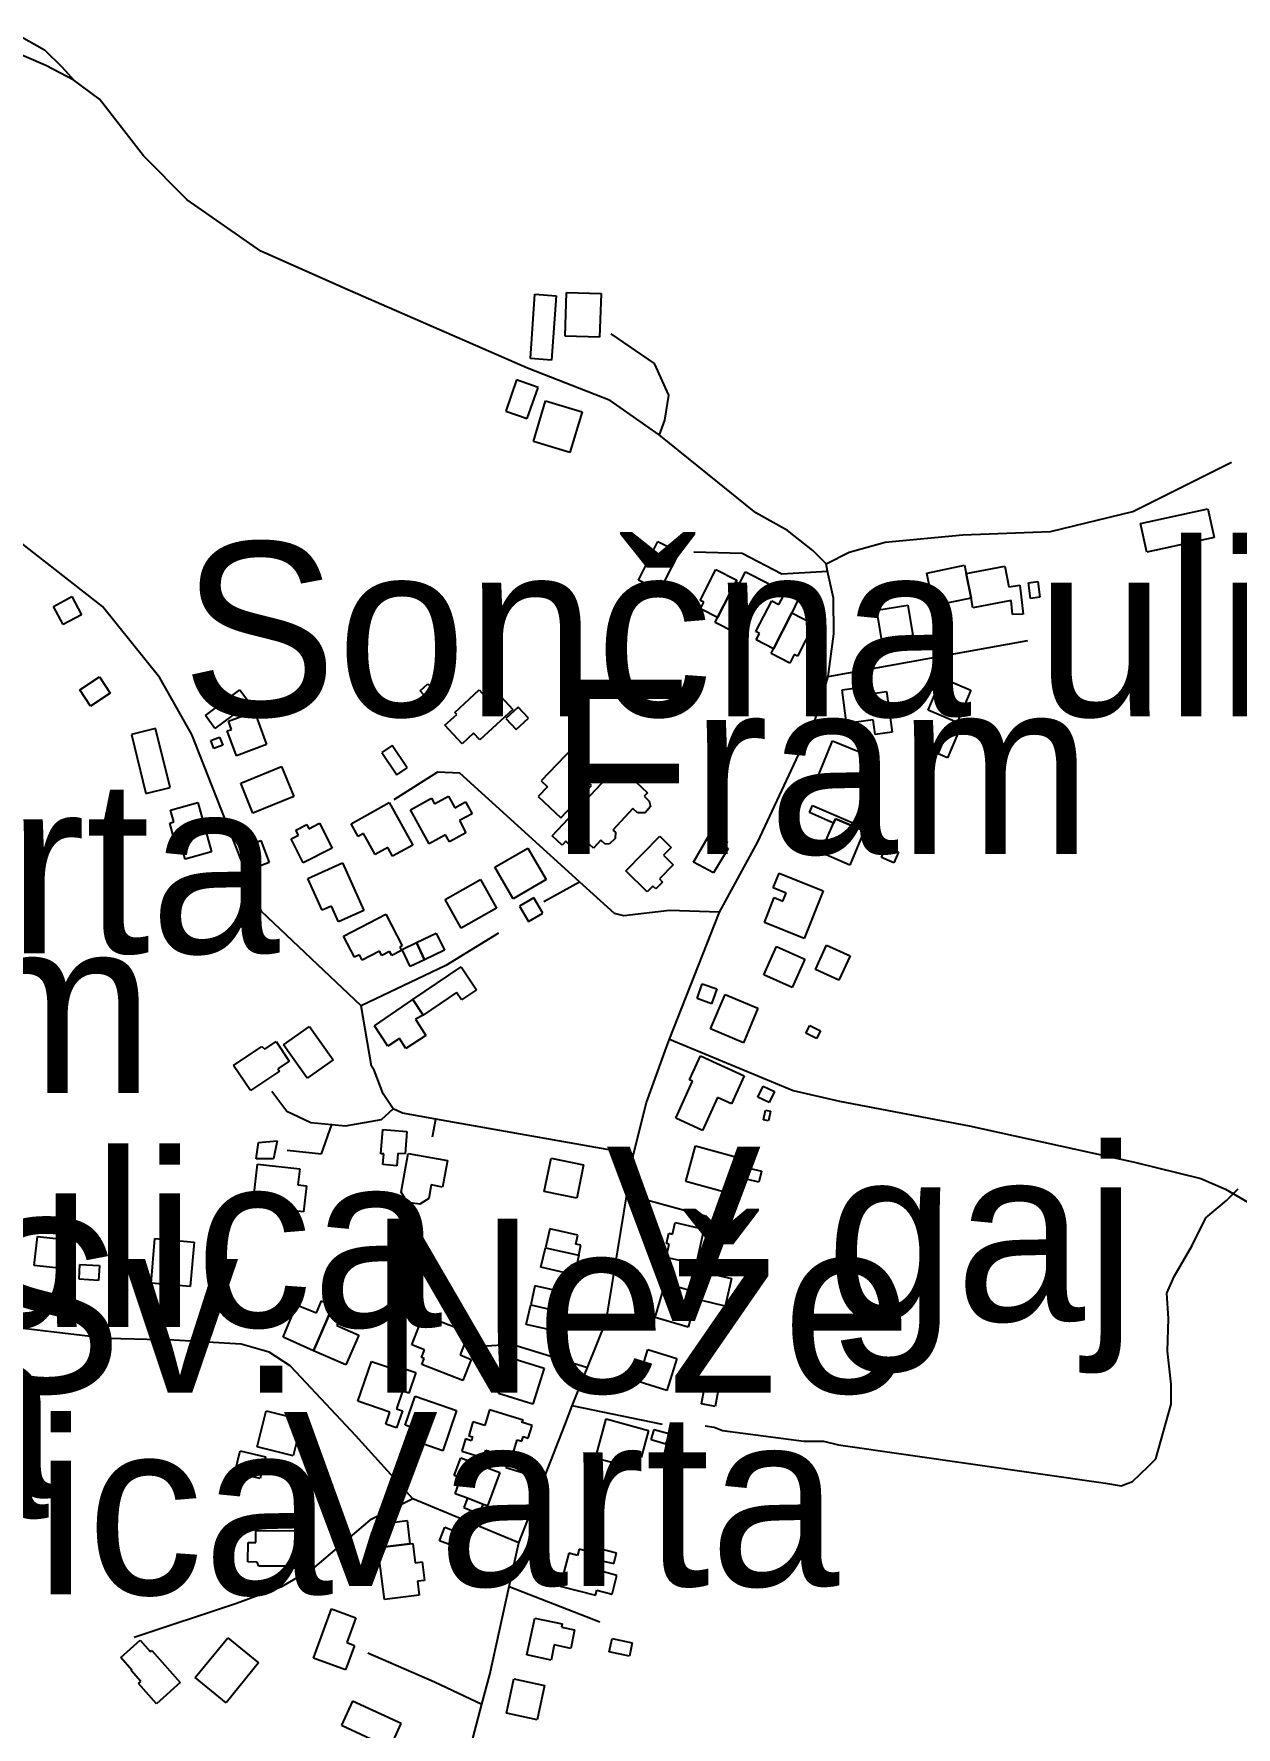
# Model space of a CAD drawing. Extents: x -8864 to 13231, y -7697 to 8949.
# Drawn here: x -3701 to -3272, y -2799 to -2196 of the extents above; entities that cross this region are included whole.
import ezdxf

# ---------------------------------------------------------------- set-up
doc = ezdxf.new("R2010")
doc.units = 0
for name, color, linetype in [('OSM_BUILDING_BARN', 9, 'CONTINUOUS'), ('OSM_BUILDING_GARAGE', 9, 'CONTINUOUS'), ('OSM_BUILDING_HOUSE', 9, 'CONTINUOUS'), ('OSM_BUILDING_SHED', 9, 'CONTINUOUS'), ('OSM_BUILDING_YES', 9, 'CONTINUOUS'), ('OSM_HIGHWAY_RESIDENTIAL', 8, 'CONTINUOUS'), ('OSM_HIGHWAY_SERVICE', 8, 'CONTINUOUS'), ('OSM_HIGHWAY_TRACK', 8, 'CONTINUOUS'), ('OSM_HIGHWAY_UNCLASSIFIED', 8, 'CONTINUOUS'), ('OSM_LABELS', 8, 'CONTINUOUS'), ('OSM_WATERWAY_DITCH', 4, 'CONTINUOUS')]:
    doc.layers.add(name, color=color, linetype=linetype)

msp = doc.modelspace()

# ---------------------------------------------------------------- linework, layer by layer
at = {"layer": 'OSM_BUILDING_BARN'}
for p, q in [((-3578.415401, -2726.844306), (-3567.596104, -2725.509966)), ((-3567.596104, -2725.509966), (-3566.585384, -2733.77175)), ((-3577.397024, -2735.094969), (-3578.415401, -2726.844306)), ((-3566.585384, -2733.77175), (-3577.397024, -2735.094969))]:
    msp.add_line(p, q, dxfattribs=at)
at = {"layer": 'OSM_BUILDING_GARAGE'}
for p, q in [((-3628.943737, -2708.430426), (-3627.121379, -2700.702378)), ((-3627.121379, -2700.702378), (-3618.078499, -2702.837321)), ((-3618.078499, -2702.837321), (-3619.900857, -2710.565368)), ((-3619.900857, -2710.565368), (-3628.943737, -2708.430426)), ((-3555.98814, -2732.704278), (-3554.14281, -2727.878418)), ((-3554.14281, -2727.878418), (-3545.926883, -2731.002996)), ((-3545.926883, -2731.002996), (-3547.772212, -2735.839975)), ((-3547.772212, -2735.839975), (-3555.98814, -2732.704278))]:
    msp.add_line(p, q, dxfattribs=at)
at = {"layer": 'OSM_BUILDING_HOUSE'}
for p, q in [((-3700.490453, -2634.630353), (-3699.341907, -2624.322583)), ((-3699.341907, -2624.322583), (-3687.328123, -2625.656922)), ((-3687.328123, -2625.656922), (-3688.476669, -2635.975812)), ((-3658.836543, -2640.923986), (-3657.435318, -2625.05647)), ((-3657.435318, -2625.05647), (-3643.469007, -2626.290733)), ((-3643.469007, -2626.290733), (-3644.870232, -2642.158249)), ((-3688.476669, -2635.975812), (-3700.490453, -2634.630353)), ((-3644.870232, -2642.158249), (-3658.836543, -2640.923986)), ((-3585.191818, -2682.989027), (-3580.329643, -2668.789434)), ((-3580.329643, -2668.789434), (-3568.66808, -2672.781332)), ((-3568.66808, -2672.781332), (-3568.714022, -2671.335798)), ((-3568.714022, -2671.335798), (-3564.464404, -2672.792452)), ((-3564.464404, -2672.792452), (-3566.97589, -2680.142436)), ((-3573.759964, -2686.903088), (-3585.191818, -2682.989027)), ((-3569.280637, -2679.352952), (-3571.424588, -2685.646585)), ((-3566.97589, -2680.142436), (-3569.280637, -2679.352952)), ((-3621.08003, -2699.190127), (-3617.864104, -2686.369352)), ((-3617.864104, -2686.369352), (-3604.977425, -2689.605125)), ((-3604.977425, -2689.605125), (-3608.193352, -2702.4259)), ((-3575.199474, -2691.095137), (-3573.759964, -2686.903088)), ((-3571.424588, -2685.646585), (-3569.257666, -2686.391591)), ((-3569.257666, -2686.391591), (-3571.317391, -2692.418356)), ((-3571.317391, -2692.418356), (-3575.199474, -2691.095137)), ((-3608.193352, -2702.4259), (-3621.08003, -2699.190127)), ((-3621.516478, -2733.31585), (-3621.493507, -2729.090443)), ((-3621.493507, -2729.090443), (-3607.060121, -2729.179399)), ((-3607.060121, -2729.179399), (-3607.129033, -2741.755545)), ((-3624.334242, -2740.232175), (-3624.2883, -2733.304731)), ((-3624.2883, -2733.304731), (-3621.516478, -2733.31585)), ((-3577.971297, -2735.172806), (-3577.397024, -2735.094969)), ((-3575.704834, -2753.553327), (-3577.971297, -2735.172806)), ((-3577.397024, -2735.094969), (-3566.585384, -2733.77175)), ((-3566.585384, -2733.77175), (-3565.582321, -2733.649435)), ((-3565.582321, -2733.649435), (-3564.732398, -2740.510162)), ((-3621.041746, -2740.254414), (-3624.334242, -2740.232175)), ((-3620.375589, -2741.677709), (-3621.041746, -2740.254414)), ((-3607.129033, -2741.755545), (-3620.375589, -2741.677709)), ((-3564.732398, -2740.510162), (-3562.213255, -2740.198816)), ((-3562.213255, -2740.198816), (-3561.39396, -2746.826034)), ((-3561.39396, -2746.826034), (-3563.920759, -2747.13738)), ((-3563.920759, -2747.13738), (-3563.323516, -2752.029956)), ((-3563.323516, -2752.029956), (-3575.704834, -2753.553327)), ((-3600.919232, -2774.469093), (-3594.548634, -2756.944772)), ((-3594.548634, -2756.944772), (-3585.804376, -2760.124947)), ((-3585.804376, -2760.124947), (-3589.020303, -2768.976063)), ((-3669.632869, -2774.31342), (-3662.687998, -2768.142101)), ((-3662.687998, -2768.142101), (-3659.112194, -2772.167358)), ((-3643.070844, -2781.396537), (-3631.470537, -2767.219183)), ((-3631.470537, -2767.219183), (-3620.513415, -2776.192614)), ((-3665.704844, -2778.738978), (-3669.632869, -2774.31342)), ((-3659.112194, -2772.167358), (-3658.606834, -2771.722578)), ((-3658.606834, -2771.722578), (-3648.415409, -2783.209014)), ((-3589.502692, -2778.616663), (-3600.919232, -2774.469093)), ((-3586.355677, -2769.943459), (-3589.502692, -2778.616663)), ((-3589.020303, -2768.976063), (-3586.355677, -2769.943459)), ((-3665.926896, -2778.939129), (-3665.704844, -2778.738978)), ((-3662.473603, -2782.830951), (-3665.926896, -2778.939129)), ((-3620.513415, -2776.192614), (-3632.113722, -2790.369967)), ((-3663.323527, -2783.587077), (-3662.473603, -2782.830951)), ((-3656.937615, -2790.770269), (-3663.323527, -2783.587077)), ((-3648.415409, -2783.209014), (-3656.937615, -2790.770269)), ((-3632.113722, -2790.369967), (-3643.070844, -2781.396537))]:
    msp.add_line(p, q, dxfattribs=at)
at = {"layer": 'OSM_BUILDING_SHED'}
for p, q in [((-3684.510359, -2639.534049), (-3684.196423, -2634.230051)), ((-3684.196423, -2634.230051), (-3677.213268, -2634.641472)), ((-3677.213268, -2634.641472), (-3677.527204, -2639.94547)), ((-3677.527204, -2639.94547), (-3684.510359, -2639.534049))]:
    msp.add_line(p, q, dxfattribs=at)
at = {"layer": 'OSM_BUILDING_YES'}
for p, q in [((-3523.660418, -2311.575733), (-3522.044797, -2288.636219)), ((-3522.044797, -2288.636219), (-3514.525654, -2289.158835)), ((-3514.525654, -2289.158835), (-3516.133618, -2312.109468)), ((-3511.248472, -2303.580817), (-3510.735455, -2287.991289)), ((-3510.735455, -2287.991289), (-3498.491962, -2288.39159)), ((-3498.491962, -2288.39159), (-3499.004979, -2303.981119)), ((-3499.004979, -2303.981119), (-3511.248472, -2303.580817)), ((-3516.133618, -2312.109468), (-3523.660418, -2311.575733)), ((-3528.568535, -2319.170346), (-3532.41999, -2330.289839)), ((-3520.942194, -2321.816785), (-3528.568535, -2319.170346)), ((-3524.801306, -2332.936278), (-3520.942194, -2321.816785)), ((-3522.588442, -2341.109105), (-3518.239284, -2326.653765)), ((-3518.239284, -2326.653765), (-3505.230094, -2330.578946)), ((-3532.41999, -2330.289839), (-3524.801306, -2332.936278)), ((-3505.230094, -2330.578946), (-3509.571595, -2345.023166)), ((-3509.571595, -2345.023166), (-3522.588442, -2341.109105)), ((-3306.233135, -2370.331132), (-3282.213224, -2365.093851)), ((-3304.020271, -2380.505468), (-3306.233135, -2370.331132)), ((-3282.213224, -2365.093851), (-3280.00036, -2375.268187)), ((-3280.00036, -2375.268187), (-3304.020271, -2380.505468)), ((-3485.107581, -2390.490772), (-3478.185681, -2376.713721)), ((-3478.185681, -2376.713721), (-3470.666538, -2380.494348)), ((-3470.666538, -2380.494348), (-3476.080014, -2391.258017)), ((-3463.185679, -2397.729562), (-3457.557807, -2386.721264)), ((-3457.557807, -2386.721264), (-3450.145862, -2390.501891)), ((-3449.181083, -2391.702797), (-3447.052446, -2387.521867)), ((-3447.052446, -2387.521867), (-3438.775263, -2391.725036)), ((-3382.351061, -2388.011125), (-3368.913081, -2385.197893)), ((-3379.977401, -2399.664353), (-3382.351061, -2388.011125)), ((-3368.913081, -2385.197893), (-3368.331151, -2388.155679)), ((-3368.331151, -2388.155679), (-3354.602206, -2385.509239)), ((-3366.593019, -2396.951197), (-3368.331151, -2388.155679)), ((-3368.331151, -2388.155679), (-3366.593019, -2396.951197)), ((-3354.602206, -2385.509239), (-3353.200981, -2392.859224)), ((-3478.805895, -2393.648708), (-3485.107581, -2390.490772)), ((-3477.297472, -2390.646445), (-3478.805895, -2393.648708)), ((-3476.080014, -2391.258017), (-3477.297472, -2390.646445)), ((-3456.952907, -2403.845283), (-3450.459797, -2391.057866)), ((-3450.459797, -2391.057866), (-3456.952907, -2403.845283)), ((-3450.145862, -2390.501891), (-3450.459797, -2391.057866)), ((-3450.459797, -2391.057866), (-3449.181083, -2391.702797)), ((-3438.775263, -2391.725036), (-3440.9039, -2395.928204)), ((-3353.200981, -2392.859224), (-3349.280613, -2392.28101)), ((-3349.280613, -2392.28101), (-3348.047841, -2402.58878)), ((-3346.15657, -2391.424809), (-3342.841102, -2390.98003)), ((-3345.413844, -2396.995675), (-3346.15657, -2391.424809)), ((-3342.841102, -2390.98003), (-3342.098376, -2396.550895)), ((-3693.568553, -2399.831146), (-3687.0831, -2396.350745)), ((-3690.107603, -2406.291571), (-3693.568553, -2399.831146)), ((-3687.0831, -2396.350745), (-3683.622151, -2402.81117)), ((-3461.876338, -2398.396731), (-3463.185679, -2397.729562)), ((-3463.063168, -2400.720705), (-3461.876338, -2398.396731)), ((-3442.527178, -2395.105361), (-3448.346474, -2406.569558)), ((-3443.300532, -2408.782337), (-3437.642032, -2397.907474)), ((-3440.9039, -2395.928204), (-3442.527178, -2395.105361)), ((-3437.642032, -2397.907474), (-3435.107575, -2399.219574)), ((-3435.107575, -2399.219574), (-3432.917682, -2395.016406)), ((-3432.917682, -2395.016406), (-3428.285216, -2397.418216)), ((-3428.285216, -2397.418216), (-3430.513394, -2402.177359)), ((-3400.176484, -2401.176604), (-3389.165763, -2399.375247)), ((-3389.165763, -2399.375247), (-3387.40466, -2410.216752)), ((-3366.593019, -2396.951197), (-3379.977401, -2399.664353)), ((-3365.942177, -2400.353762), (-3366.593019, -2396.951197)), ((-3352.274488, -2397.740681), (-3365.942177, -2400.353762)), ((-3351.822727, -2402.788931), (-3352.274488, -2397.740681)), ((-3342.098376, -2396.550895), (-3345.413844, -2396.995675)), ((-3683.622151, -2402.81117), (-3690.107603, -2406.291571)), ((-3456.952907, -2403.845283), (-3463.063168, -2400.720705)), ((-3457.841115, -2405.602163), (-3456.952907, -2403.845283)), ((-3451.057041, -2409.049205), (-3457.841115, -2405.602163)), ((-3449.502676, -2405.980225), (-3451.057041, -2409.049205)), ((-3448.346474, -2406.569558), (-3449.502676, -2405.980225)), ((-3430.513394, -2402.177359), (-3437.060102, -2414.975895)), ((-3437.060102, -2414.975895), (-3430.513394, -2402.177359)), ((-3430.513394, -2402.177359), (-3422.64203, -2406.213735)), ((-3422.64203, -2406.213735), (-3428.484297, -2417.611215)), ((-3398.415381, -2412.01811), (-3400.176484, -2401.176604)), ((-3348.047841, -2402.58878), (-3351.822727, -2402.788931)), ((-3442.006504, -2409.449507), (-3443.300532, -2408.782337)), ((-3443.216305, -2411.773481), (-3442.006504, -2409.449507)), ((-3437.060102, -2414.975895), (-3443.216305, -2411.773481)), ((-3387.40466, -2410.216752), (-3398.415381, -2412.01811)), ((-3437.910026, -2416.632699), (-3437.060102, -2414.975895)), ((-3431.202521, -2420.068622), (-3437.910026, -2416.632699)), ((-3429.640499, -2417.010762), (-3431.202521, -2420.068622)), ((-3428.484297, -2417.611215), (-3429.640499, -2417.010762)), ((-3684.234708, -2429.575789), (-3677.236239, -2424.983438)), ((-3680.406224, -2435.402403), (-3684.234708, -2429.575789)), ((-3677.236239, -2424.983438), (-3673.415411, -2430.810052)), ((-3639.49504, -2438.671534), (-3627.205605, -2429.609147)), ((-3627.205605, -2429.609147), (-3623.78294, -2434.234856)), ((-3562.955981, -2429.953851), (-3560.245414, -2427.451966)), ((-3559.188753, -2434.045825), (-3562.955981, -2429.953851)), ((-3560.245414, -2427.451966), (-3556.478186, -2431.543939)), ((-3550.58232, -2437.592943), (-3541.952916, -2429.575789)), ((-3541.952916, -2429.575789), (-3540.02336, -2431.655134)), ((-3540.02336, -2431.655134), (-3537.014171, -2428.864141)), ((-3537.014171, -2428.864141), (-3529.89319, -2436.536591)), ((-3412.573116, -2429.575789), (-3402.037127, -2428.130255)), ((-3410.949839, -2441.540363), (-3412.573116, -2429.575789)), ((-3402.037127, -2428.130255), (-3401.661936, -2430.899008)), ((-3401.661936, -2430.899008), (-3396.723191, -2430.220719)), ((-3396.723191, -2430.220719), (-3394.763007, -2444.631582)), ((-3381.876329, -2436.78122), (-3376.991183, -2425.328143)), ((-3376.991183, -2425.328143), (-3366.730845, -2429.742581)), ((-3366.730845, -2429.742581), (-3371.615991, -2441.195659)), ((-3673.415411, -2430.810052), (-3680.406224, -2435.402403)), ((-3623.78294, -2434.234856), (-3636.072375, -2443.308362)), ((-3556.478186, -2431.543939), (-3559.188753, -2434.045825)), ((-3529.89319, -2436.536591), (-3541.623666, -2447.433694)), ((-3527.978948, -2435.735988), (-3532.389362, -2439.816841)), ((-3524.364859, -2439.63893), (-3527.978948, -2435.735988)), ((-3371.615991, -2441.195659), (-3381.876329, -2436.78122)), ((-3636.072375, -2443.308362), (-3639.49504, -2438.671534)), ((-3631.256142, -2440.72864), (-3622.021838, -2437.292717)), ((-3630.168852, -2443.653066), (-3631.256142, -2440.72864)), ((-3622.021838, -2437.292717), (-3617.649708, -2449.05714)), ((-3554.089211, -2442.185293), (-3549.92382, -2438.30459)), ((-3547.994264, -2448.745794), (-3554.089211, -2442.185293)), ((-3549.92382, -2438.30459), (-3550.58232, -2437.592943)), ((-3532.389362, -2439.816841), (-3528.775273, -2443.719783)), ((-3528.775273, -2443.719783), (-3524.364859, -2439.63893)), ((-3401.547081, -2440.239382), (-3410.949839, -2441.540363)), ((-3400.84264, -2445.465544), (-3401.547081, -2440.239382)), ((-3657.205609, -2443.36396), (-3665.819698, -2445.487783)), ((-3665.819698, -2445.487783), (-3660.666558, -2466.459146)), ((-3652.044812, -2464.335323), (-3657.205609, -2443.36396)), ((-3637.588455, -2447.667203), (-3634.395499, -2446.444059)), ((-3636.508822, -2450.491554), (-3637.588455, -2447.667203)), ((-3634.395499, -2446.444059), (-3633.315866, -2449.26841)), ((-3631.700246, -2444.23128), (-3630.168852, -2443.653066)), ((-3628.423063, -2453.060157), (-3631.700246, -2444.23128)), ((-3543.920757, -2444.965167), (-3547.994264, -2448.745794)), ((-3541.623666, -2447.433694), (-3543.920757, -2444.965167)), ((-3420.911555, -2459.720733), (-3416.018752, -2447.711681)), ((-3416.018752, -2447.711681), (-3403.752288, -2452.737692)), ((-3394.763007, -2444.631582), (-3400.84264, -2445.465544)), ((-3378.369437, -2452.33739), (-3374.701749, -2443.675305)), ((-3371.294398, -2445.120839), (-3374.962086, -2453.794044)), ((-3374.701749, -2443.675305), (-3371.294398, -2445.120839)), ((-3633.315866, -2449.26841), (-3636.508822, -2450.491554)), ((-3617.649708, -2449.05714), (-3628.423063, -2453.060157)), ((-3572.902383, -2449.446322), (-3576.585385, -2451.948208)), ((-3576.585385, -2451.948208), (-3571.225507, -2459.843048)), ((-3567.542505, -2457.341162), (-3572.902383, -2449.446322)), ((-3508.660416, -2450.313643), (-3519.778335, -2461.97799)), ((-3504.234688, -2454.53905), (-3508.660416, -2450.313643)), ((-3507.695638, -2458.164004), (-3504.234688, -2454.53905)), ((-3403.752288, -2452.737692), (-3407.795168, -2462.689638)), ((-3374.962086, -2453.794044), (-3378.369437, -2452.33739)), ((-3626.876356, -2462.86755), (-3612.320458, -2456.918621)), ((-3612.320458, -2456.918621), (-3607.994271, -2467.515498)), ((-3571.225507, -2459.843048), (-3567.542505, -2457.341162)), ((-3515.942193, -2481.526058), (-3492.28216, -2456.5072)), ((-3501.891656, -2463.701512), (-3507.695638, -2458.164004)), ((-3492.28216, -2456.5072), (-3481.960566, -2466.281234)), ((-3412.695628, -2463.08994), (-3420.911555, -2459.720733)), ((-3660.666558, -2466.459146), (-3652.044812, -2464.335323)), ((-3622.550168, -2473.464426), (-3626.876356, -2462.86755)), ((-3517.573128, -2464.079574), (-3520.896252, -2467.571095)), ((-3519.778335, -2461.97799), (-3517.573128, -2464.079574)), ((-3512.864092, -2475.221306), (-3501.891656, -2463.701512)), ((-3481.960566, -2466.281234), (-3483.116769, -2467.504378)), ((-3411.861018, -2461.032833), (-3412.695628, -2463.08994)), ((-3407.795168, -2462.689638), (-3411.861018, -2461.032833)), ((-3651.884015, -2472.419194), (-3642.144351, -2469.717157)), ((-3650.720156, -2476.633482), (-3651.884015, -2472.419194)), ((-3642.144351, -2469.717157), (-3637.274519, -2487.274836)), ((-3607.994271, -2467.515498), (-3622.550168, -2473.464426)), ((-3587.51188, -2477.256173), (-3573.936074, -2469.739396)), ((-3573.936074, -2469.739396), (-3565.574664, -2484.850787)), ((-3566.355675, -2472.263521), (-3558.897788, -2468.216026)), ((-3559.778339, -2484.372649), (-3566.355675, -2472.263521)), ((-3558.897788, -2468.216026), (-3557.818155, -2470.195295)), ((-3557.818155, -2470.195295), (-3552.825812, -2467.482139)), ((-3552.825812, -2467.482139), (-3550.597634, -2471.596351)), ((-3550.597634, -2471.596351), (-3546.730864, -2469.494767)), ((-3546.730864, -2469.494767), (-3544.449088, -2473.697936)), ((-3520.896252, -2467.571095), (-3512.864092, -2475.221306)), ((-3487.136677, -2471.863219), (-3494.234687, -2479.51343)), ((-3485.5134, -2473.364351), (-3487.136677, -2471.863219)), ((-3483.116769, -2467.504378), (-3481.286753, -2469.239019)), ((-3480.880934, -2471.151572), (-3482.795176, -2473.364351)), ((-3481.286753, -2469.239019), (-3480.880934, -2471.151572)), ((-3424.204052, -2473.286514), (-3423.093791, -2470.717912)), ((-3423.093791, -2470.717912), (-3403.805887, -2479.068651)), ((-3652.197951, -2477.044903), (-3650.720156, -2476.633482)), ((-3649.671151, -2486.162887), (-3652.197951, -2477.044903)), ((-3607.220917, -2479.546789), (-3603.338834, -2477.567519)), ((-3603.338834, -2477.567519), (-3602.588451, -2479.035292)), ((-3602.588451, -2479.035292), (-3598.813565, -2477.11162)), ((-3598.813565, -2477.11162), (-3594.311268, -2485.973855)), ((-3585.015708, -2481.759568), (-3587.51188, -2477.256173)), ((-3544.449088, -2473.697936), (-3548.959042, -2476.144224)), ((-3548.959042, -2476.144224), (-3546.61601, -2480.458587)), ((-3482.795176, -2473.364351), (-3485.5134, -2473.364351)), ((-3415.605276, -2477.011544), (-3424.204052, -2473.286514)), ((-3420.122887, -2487.530584), (-3415.605276, -2477.011544)), ((-3415.605276, -2477.011544), (-3414.96209, -2475.521532)), ((-3414.96209, -2475.521532), (-3415.605276, -2477.011544)), ((-3414.96209, -2475.521532), (-3404.763008, -2479.813657)), ((-3404.763008, -2479.813657), (-3414.96209, -2475.521532)), ((-3625.038683, -2485.228849), (-3619.732404, -2483.193982)), ((-3619.732404, -2483.193982), (-3616.715558, -2491.077703)), ((-3608.920764, -2482.638008), (-3606.317395, -2481.314788)), ((-3604.571606, -2491.200017), (-3608.920764, -2482.638008)), ((-3606.317395, -2481.314788), (-3607.220917, -2479.546789)), ((-3583.139751, -2480.725455), (-3585.015708, -2481.759568)), ((-3578.97436, -2488.242232), (-3583.139751, -2480.725455)), ((-3565.574664, -2484.850787), (-3572.749244, -2488.820446)), ((-3553.874816, -2481.170235), (-3559.778339, -2484.372649)), ((-3552.519533, -2483.661001), (-3553.874816, -2481.170235)), ((-3546.61601, -2480.458587), (-3552.519533, -2483.661001)), ((-3512.38936, -2484.895265), (-3515.942193, -2481.526058)), ((-3511.080018, -2483.516448), (-3512.38936, -2484.895265)), ((-3508.966695, -2485.517956), (-3511.080018, -2483.516448)), ((-3505.551687, -2481.904121), (-3508.966695, -2485.517956)), ((-3501.217843, -2485.996094), (-3505.551687, -2481.904121)), ((-3498.499619, -2483.116146), (-3501.217843, -2485.996094)), ((-3496.983539, -2484.55056), (-3498.499619, -2483.116146)), ((-3495.475116, -2484.450485), (-3496.983539, -2484.55056)), ((-3493.461333, -2482.537932), (-3495.475116, -2484.450485)), ((-3494.234687, -2479.51343), (-3493.361793, -2480.314034)), ((-3493.361793, -2480.314034), (-3493.461333, -2482.537932)), ((-3489.632849, -2494.013249), (-3477.488897, -2481.681731)), ((-3477.488897, -2481.681731), (-3473.43836, -2485.673629)), ((-3465.48277, -2490.988747), (-3459.341881, -2480.314034)), ((-3459.341881, -2480.314034), (-3453.507271, -2483.538687)), ((-3453.507271, -2483.538687), (-3454.311253, -2485.551315)), ((-3405.436821, -2481.403744), (-3409.870206, -2491.967262)), ((-3404.763008, -2479.813657), (-3405.436821, -2481.403744)), ((-3405.436821, -2481.403744), (-3404.763008, -2479.813657)), ((-3404.900834, -2481.637253), (-3405.436821, -2481.403744)), ((-3403.805887, -2479.068651), (-3404.900834, -2481.637253)), ((-3647.871764, -2485.66251), (-3649.671151, -2486.162887)), ((-3646.707905, -2489.887917), (-3647.871764, -2485.66251)), ((-3637.274519, -2487.274836), (-3646.707905, -2489.887917)), ((-3622.029495, -2493.11257), (-3625.038683, -2485.228849)), ((-3616.715558, -2491.077703), (-3622.029495, -2493.11257)), ((-3594.311268, -2485.973855), (-3604.571606, -2491.200017)), ((-3574.456748, -2485.740346), (-3578.97436, -2488.242232)), ((-3572.749244, -2488.820446), (-3574.456748, -2485.740346)), ((-3536.325044, -2492.767866), (-3524.533312, -2485.929378)), ((-3524.533312, -2485.929378), (-3518.032546, -2497.148946)), ((-3473.43836, -2485.673629), (-3476.202526, -2488.475741)), ((-3476.202526, -2488.475741), (-3472.726262, -2491.900545)), ((-3458.438359, -2494.713777), (-3465.48277, -2490.988747)), ((-3453.200992, -2486.062811), (-3458.438359, -2494.713777)), ((-3454.311253, -2485.551315), (-3453.200992, -2486.062811)), ((-3409.870206, -2491.967262), (-3420.122887, -2487.530584)), ((-3398.560864, -2489.265225), (-3396.937586, -2485.44012)), ((-3394.104508, -2491.177778), (-3398.560864, -2489.265225)), ((-3396.937586, -2485.44012), (-3392.473573, -2487.352673)), ((-3392.473573, -2487.352673), (-3394.104508, -2491.177778)), ((-3602.948329, -2496.782002), (-3590.582324, -2491.222256)), ((-3597.864101, -2508.090526), (-3602.948329, -2496.782002)), ((-3590.582324, -2491.222256), (-3582.994268, -2508.123885)), ((-3554.058584, -2504.198704), (-3541.478184, -2497.115587)), ((-3541.478184, -2497.115587), (-3535.7278, -2507.334401)), ((-3529.824278, -2503.987434), (-3536.325044, -2492.767866)), ((-3518.032546, -2497.148946), (-3529.824278, -2503.987434)), ((-3481.991194, -2501.552265), (-3489.632849, -2494.013249)), ((-3472.726262, -2491.900545), (-3477.672664, -2496.926556)), ((-3477.672664, -2496.926556), (-3476.539433, -2498.049625)), ((-3437.106044, -2500.084492), (-3435.008034, -2494.824972)), ((-3435.008034, -2494.824972), (-3419.341877, -2501.118605)), ((-3479.977412, -2499.506278), (-3481.991194, -2501.552265)), ((-3478.966692, -2500.507032), (-3479.977412, -2499.506278)), ((-3476.539433, -2498.049625), (-3478.966692, -2500.507032)), ((-3432.488892, -2501.952566), (-3437.106044, -2500.084492)), ((-3433.645094, -2504.843635), (-3432.488892, -2501.952566)), ((-3419.341877, -2501.118605), (-3426.125951, -2518.153667)), ((-3594.579262, -2506.611634), (-3597.864101, -2508.090526)), ((-3592.067776, -2512.204739), (-3594.579262, -2506.611634)), ((-3582.994268, -2508.123885), (-3592.067776, -2512.204739)), ((-3548.3082, -2514.417518), (-3554.058584, -2504.198704)), ((-3535.7278, -2507.334401), (-3548.3082, -2514.417518)), ((-3522.450617, -2503.642729), (-3527.573129, -2506.633873)), ((-3527.573129, -2506.633873), (-3524.380173, -2512.115783)), ((-3524.380173, -2512.115783), (-3519.257661, -2509.124639)), ((-3519.257661, -2509.124639), (-3522.450617, -2503.642729)), ((-3440.268372, -2512.482726), (-3436.730852, -2503.598251)), ((-3436.730852, -2503.598251), (-3433.645094, -2504.843635)), ((-3590.237761, -2517.264108), (-3575.138218, -2509.502702)), ((-3575.138218, -2509.502702), (-3569.318922, -2520.811226)), ((-3426.125951, -2518.153667), (-3440.268372, -2512.482726)), ((-3586.332707, -2524.847602), (-3590.237761, -2517.264108)), ((-3569.318922, -2520.811226), (-3570.168846, -2521.244886)), ((-3570.168846, -2521.244886), (-3569.571602, -2522.401313)), ((-3569.357207, -2522.056609), (-3564.257666, -2519.588082)), ((-3564.257666, -2519.588082), (-3557.17497, -2516.207756)), ((-3564.257666, -2519.588082), (-3561.348018, -2525.703803)), ((-3561.348018, -2525.703803), (-3564.257666, -2519.588082)), ((-3557.17497, -2516.207756), (-3554.265322, -2522.323477)), ((-3440.406197, -2531.063398), (-3435.919214, -2521.022496)), ((-3435.919214, -2521.022496), (-3425.8503, -2525.53701)), ((-3422.0601, -2529.195323), (-3418.116762, -2520.533239)), ((-3418.116762, -2520.533239), (-3409.755352, -2524.358344)), ((-3584.55629, -2523.935803), (-3586.332707, -2524.847602)), ((-3583.560884, -2525.859476), (-3584.55629, -2523.935803)), ((-3577.442966, -2522.712659), (-3583.560884, -2525.859476)), ((-3576.654298, -2524.247149), (-3577.442966, -2522.712659)), ((-3573.805906, -2522.790496), (-3576.654298, -2524.247149)), ((-3573.078494, -2524.202671), (-3573.805906, -2522.790496)), ((-3569.571602, -2522.401313), (-3573.078494, -2524.202671)), ((-3566.501158, -2528.105613), (-3569.357207, -2522.056609)), ((-3561.348018, -2525.703803), (-3566.501158, -2528.105613)), ((-3554.265322, -2522.323477), (-3561.348018, -2525.703803)), ((-3425.8503, -2525.53701), (-3430.337284, -2535.600151)), ((-3409.755352, -2524.358344), (-3413.706348, -2533.031548)), ((-3565.55935, -2539.914514), (-3548.377113, -2528.283525)), ((-3548.377113, -2528.283525), (-3542.894723, -2536.389635)), ((-3430.337284, -2535.600151), (-3440.406197, -2531.063398)), ((-3413.706348, -2533.031548), (-3422.0601, -2529.195323)), ((-3549.931477, -2537.334792), (-3561.853378, -2545.407544)), ((-3548.155061, -2539.947873), (-3549.931477, -2537.334792)), ((-3542.894723, -2536.389635), (-3548.155061, -2539.947873)), ((-3464.21937, -2539.558691), (-3462.404668, -2534.332529)), ((-3462.404668, -2534.332529), (-3457.251528, -2536.133887)), ((-3459.441422, -2550.355718), (-3454.280625, -2538.068679)), ((-3457.251528, -2536.133887), (-3459.073887, -2541.371168)), ((-3454.280625, -2538.068679), (-3442.588433, -2543.016853)), ((-3579.188755, -2549.254888), (-3565.55935, -2539.914514)), ((-3565.55935, -2539.914514), (-3561.853378, -2545.407544)), ((-3561.853378, -2545.407544), (-3565.55935, -2539.914514)), ((-3459.073887, -2541.371168), (-3464.21937, -2539.558691)), ((-3442.588433, -2543.016853), (-3447.74923, -2555.292773)), ((-3611.631331, -2555.982181), (-3602.351085, -2549.466159)), ((-3602.351085, -2549.466159), (-3593.966704, -2561.419613)), ((-3574.410806, -2556.538156), (-3579.188755, -2549.254888)), ((-3561.853378, -2545.407544), (-3564.648171, -2546.942034)), ((-3564.648171, -2546.942034), (-3560.896257, -2552.668573)), ((-3447.74923, -2555.292773), (-3459.441422, -2550.355718)), ((-3425.444481, -2551.85685), (-3424.073883, -2549.132574)), ((-3424.073883, -2549.132574), (-3420.306655, -2551.056246)), ((-3420.306655, -2551.056246), (-3421.684909, -2553.780522)), ((-3629.410812, -2563.421122), (-3619.334242, -2556.649351)), ((-3619.334242, -2556.649351), (-3618.323522, -2557.55003)), ((-3618.323522, -2557.55003), (-3614.303613, -2554.836874)), ((-3614.303613, -2554.836874), (-3609.571606, -2561.875512)), ((-3603.24695, -2567.935636), (-3611.631331, -2555.982181)), ((-3570.291357, -2553.825), (-3574.410806, -2556.538156)), ((-3567.994267, -2557.32764), (-3570.291357, -2553.825)), ((-3560.896257, -2552.668573), (-3567.994267, -2557.32764)), ((-3421.684909, -2553.780522), (-3425.444481, -2551.85685)), ((-3623.415406, -2572.338955), (-3629.410812, -2563.421122)), ((-3609.571606, -2561.875512), (-3613.645114, -2564.610908)), ((-3593.966704, -2561.419613), (-3603.24695, -2567.935636)), ((-3466.914623, -2568.480491), (-3463.009569, -2559.918482)), ((-3463.009569, -2559.918482), (-3447.458266, -2567.068316)), ((-3613.109126, -2565.400392), (-3623.415406, -2572.338955)), ((-3613.645114, -2564.610908), (-3613.109126, -2565.400392)), ((-3471.883996, -2582.09075), (-3465.896246, -2568.958629)), ((-3465.896246, -2568.958629), (-3466.914623, -2568.480491)), ((-3447.458266, -2567.068316), (-3451.983534, -2576.986903)), ((-3456.922279, -2574.729646), (-3462.289814, -2586.505189)), ((-3451.983534, -2576.986903), (-3456.922279, -2574.729646)), ((-3442.565463, -2574.685168), (-3440.681848, -2570.69327)), ((-3438.522583, -2576.60884), (-3442.565463, -2574.685168)), ((-3440.681848, -2570.69327), (-3436.638969, -2572.605823)), ((-3436.638969, -2572.605823), (-3438.522583, -2576.60884)), ((-3440.566994, -2582.724561), (-3439.824268, -2579.321996)), ((-3439.824268, -2579.321996), (-3438.032537, -2579.711179)), ((-3438.032537, -2579.711179), (-3438.775263, -2583.124863)), ((-3576.914635, -2594.833689), (-3576.202537, -2586.204962)), ((-3576.202537, -2586.204962), (-3567.672674, -2586.91661)), ((-3567.672674, -2586.91661), (-3568.331173, -2594.889286)), ((-3462.289814, -2586.505189), (-3471.883996, -2582.09075)), ((-3438.775263, -2583.124863), (-3440.566994, -2582.724561)), ((-3621.325053, -2596.646166), (-3620.528729, -2590.763954)), ((-3620.528729, -2590.763954), (-3613.851852, -2590.230219)), ((-3613.851852, -2590.230219), (-3615.184165, -2596.646166)), ((-3468.262249, -2604.752276), (-3464.793643, -2592.031577)), ((-3464.793643, -2592.031577), (-3450.076949, -2596.079072)), ((-3622.205605, -2609.889482), (-3620.888606, -2598.514241)), ((-3615.184165, -2596.646166), (-3621.325053, -2596.646166)), ((-3620.888606, -2598.514241), (-3605.873291, -2600.248882)), ((-3575.9422, -2594.911525), (-3576.914635, -2594.833689)), ((-3576.256136, -2598.692153), (-3575.9422, -2594.911525)), ((-3571.286763, -2599.103574), (-3576.256136, -2598.692153)), ((-3570.919229, -2594.678016), (-3571.286763, -2599.103574)), ((-3568.331173, -2594.889286), (-3570.919229, -2594.678016)), ((-3569.648172, -2608.532904), (-3567.182628, -2594.722494)), ((-3567.182628, -2594.722494), (-3553.254602, -2597.202141)), ((-3553.254602, -2597.202141), (-3554.939135, -2606.675948)), ((-3518.706359, -2608.277155), (-3516.309728, -2596.446015)), ((-3516.309728, -2596.446015), (-3504.694106, -2598.803348)), ((-3504.694106, -2598.803348), (-3507.083081, -2610.623368)), ((-3450.076949, -2596.079072), (-3453.537899, -2608.788652)), ((-3605.873291, -2600.248882), (-3606.53179, -2605.942062)), ((-3453.537899, -2608.788652), (-3468.262249, -2604.752276)), ((-3446.684912, -2603.840478), (-3445.727791, -2599.915297)), ((-3442.274498, -2604.930188), (-3446.684912, -2603.840478)), ((-3445.727791, -2599.915297), (-3441.302063, -2601.005007)), ((-3441.302063, -2601.005007), (-3442.274498, -2604.930188)), ((-3613.844195, -2610.856878), (-3622.205605, -2609.889482)), ((-3614.257671, -2614.448474), (-3613.844195, -2610.856878)), ((-3606.53179, -2605.942062), (-3603.49963, -2606.297886)), ((-3603.49963, -2606.297886), (-3604.563949, -2615.560423)), ((-3567.504221, -2612.146739), (-3569.648172, -2608.532904)), ((-3559.893194, -2610.80128), (-3563.101464, -2612.813908)), ((-3559.027956, -2605.953181), (-3559.893194, -2610.80128)), ((-3554.939135, -2606.675948), (-3559.027956, -2605.953181)), ((-3507.083081, -2610.623368), (-3518.706359, -2608.277155)), ((-3604.563949, -2615.560423), (-3614.257671, -2614.448474)), ((-3563.101464, -2612.813908), (-3567.504221, -2612.146739)), ((-3516.769146, -2621.531591), (-3518.30054, -2628.34784)), ((-3506.700232, -2623.799967), (-3516.769146, -2621.531591)), ((-3507.41233, -2626.980142), (-3506.700232, -2623.799967)), ((-3475.145864, -2626.791111), (-3474.326569, -2623.155037)), ((-3474.326569, -2623.155037), (-3473.00957, -2623.455263)), ((-3473.00957, -2623.455263), (-3472.090734, -2619.341051)), ((-3472.090734, -2619.341051), (-3461.792111, -2621.653905)), ((-3461.792111, -2621.653905), (-3464.594561, -2634.196693)), ((-3519.877875, -2635.275284), (-3518.30054, -2628.34784)), ((-3518.30054, -2628.34784), (-3506.439895, -2631.005398)), ((-3518.30054, -2628.34784), (-3506.439895, -2631.005398)), ((-3505.628257, -2627.380444), (-3507.41233, -2626.980142)), ((-3506.439895, -2631.005398), (-3505.628257, -2627.380444)), ((-3475.222434, -2631.817121), (-3474.150458, -2627.02462)), ((-3474.150458, -2627.02462), (-3475.145864, -2626.791111)), ((-3509.770677, -2637.588138), (-3519.877875, -2635.275284)), ((-3509.043265, -2634.396844), (-3509.770677, -2637.588138)), ((-3507.266848, -2634.797145), (-3509.043265, -2634.396844)), ((-3506.439895, -2631.005398), (-3507.266848, -2634.797145)), ((-3464.594561, -2634.196693), (-3475.222434, -2631.817121)), ((-3522.01417, -2641.858023), (-3523.545563, -2648.674272)), ((-3511.937599, -2644.1264), (-3522.01417, -2641.858023)), ((-3479.135145, -2653.199906), (-3475.63591, -2640.923986)), ((-3475.63591, -2640.923986), (-3463.943719, -2644.282073)), ((-3462.588436, -2647.128663), (-3460.314316, -2637.354629)), ((-3460.314316, -2637.354629), (-3451.998848, -2639.311659)), ((-3451.998848, -2639.311659), (-3454.272968, -2649.074574)), ((-3599.870227, -2651.509743), (-3598.155066, -2647.273216)), ((-3598.155066, -2647.273216), (-3594.012646, -2648.952259)), ((-3512.649697, -2647.306575), (-3511.937599, -2644.1264)), ((-3510.865623, -2647.706876), (-3512.649697, -2647.306575)), ((-3511.684919, -2651.34295), (-3510.865623, -2647.706876)), ((-3463.943719, -2644.282073), (-3467.435297, -2656.557992)), ((-3454.272968, -2649.074574), (-3462.588436, -2647.128663)), ((-3611.769156, -2660.194067), (-3607.060121, -2648.585316)), ((-3607.060121, -2648.585316), (-3599.870227, -2651.509743)), ((-3594.364867, -2649.919655), (-3600.934546, -2664.986568)), ((-3600.934546, -2664.986568), (-3594.364867, -2649.919655)), ((-3594.012646, -2648.952259), (-3594.364867, -2649.919655)), ((-3594.364867, -2649.919655), (-3590.666551, -2651.520862)), ((-3590.666551, -2651.520862), (-3592.626735, -2656.024257)), ((-3565.911571, -2662.851625), (-3561.707895, -2652.154673)), ((-3561.707895, -2652.154673), (-3545.582319, -2658.492784)), ((-3525.122899, -2655.601716), (-3523.545563, -2648.674272)), ((-3523.545563, -2648.674272), (-3511.684919, -2651.34295)), ((-3523.545563, -2648.674272), (-3511.684919, -2651.34295)), ((-3511.684919, -2651.34295), (-3512.504214, -2655.134697)), ((-3467.435297, -2656.557992), (-3479.135145, -2653.199906)), ((-3592.626735, -2656.024257), (-3584.801313, -2659.437941)), ((-3584.801313, -2659.437941), (-3589.410808, -2670.012579)), ((-3545.582319, -2658.492784), (-3548.729333, -2666.509938)), ((-3515.0157, -2657.914571), (-3525.122899, -2655.601716)), ((-3514.280631, -2654.723276), (-3515.0157, -2657.914571)), ((-3512.504214, -2655.134697), (-3514.280631, -2654.723276)), ((-3600.934546, -2664.986568), (-3611.769156, -2660.194067)), ((-3589.410808, -2670.012579), (-3600.934546, -2664.986568)), ((-3561.386303, -2664.630744), (-3565.911571, -2662.851625)), ((-3562.465935, -2667.377259), (-3561.386303, -2664.630744)), ((-3485.276034, -2676.005985), (-3481.776799, -2664.564027)), ((-3481.776799, -2664.564027), (-3471.508804, -2667.744202)), ((-3561.524128, -2667.755322), (-3562.465935, -2667.377259)), ((-3562.343424, -2669.845786), (-3561.524128, -2667.755322)), ((-3547.733927, -2675.594564), (-3562.343424, -2669.845786)), ((-3548.729333, -2666.509938), (-3544.770681, -2668.066667)), ((-3544.770681, -2668.066667), (-3547.733927, -2675.594564)), ((-3534.962104, -2680.253631), (-3530.98048, -2667.443976)), ((-3530.98048, -2667.443976), (-3518.790586, -2671.235723)), ((-3518.790586, -2671.235723), (-3522.764553, -2684.045378)), ((-3471.508804, -2667.744202), (-3475.008039, -2679.175041)), ((-3475.008039, -2679.175041), (-3485.276034, -2676.005985)), ((-3462.657348, -2683.923064), (-3461.393949, -2676.884425)), ((-3461.393949, -2676.884425), (-3456.547087, -2677.762865)), ((-3456.547087, -2677.762865), (-3457.818144, -2684.801504)), ((-3568.315859, -2691.506558), (-3564.763026, -2681.221027)), ((-3564.763026, -2681.221027), (-3549.977419, -2686.335994)), ((-3522.764553, -2684.045378), (-3534.962104, -2680.253631)), ((-3457.818144, -2684.801504), (-3462.657348, -2683.923064)), ((-3549.977419, -2686.335994), (-3554.908507, -2700.613422)), ((-3538.201001, -2686.069126), (-3539.885534, -2691.617753)), ((-3526.225502, -2689.694081), (-3538.201001, -2686.069126)), ((-3526.83806, -2690.461326), (-3526.225502, -2689.694081)), ((-3500.421518, -2703.215384), (-3496.661946, -2689.27154)), ((-3496.661946, -2689.27154), (-3481.593032, -2693.363513)), ((-3563.032551, -2693.330155), (-3568.315859, -2691.506558)), ((-3564.410805, -2697.333172), (-3563.032551, -2693.330155)), ((-3544.135152, -2690.327892), (-3545.643575, -2695.298305)), ((-3545.643575, -2695.298305), (-3544.234693, -2695.720846)), ((-3544.234693, -2695.720846), (-3544.640512, -2697.066304)), ((-3539.885534, -2691.617753), (-3544.135152, -2690.327892)), ((-3523.040203, -2691.628872), (-3526.83806, -2690.461326)), ((-3526.723205, -2697.188619), (-3526.217845, -2695.531814)), ((-3526.217845, -2695.531814), (-3524.410801, -2696.087789)), ((-3524.410801, -2696.087789), (-3523.040203, -2691.628872)), ((-3481.593032, -2693.363513), (-3484.211715, -2703.048591)), ((-3480.620597, -2696.788317), (-3479.60222, -2693.018809)), ((-3479.60222, -2693.018809), (-3474.334226, -2694.453223)), ((-3474.334226, -2694.453223), (-3475.352602, -2698.233851)), ((-3554.908507, -2700.613422), (-3564.410805, -2697.333172)), ((-3546.738521, -2696.432493), (-3548.070834, -2700.802454)), ((-3548.070834, -2700.802454), (-3540.413865, -2703.137547)), ((-3544.640512, -2697.066304), (-3546.738521, -2696.432493)), ((-3540.413865, -2703.137547), (-3539.571599, -2700.368794)), ((-3539.571599, -2700.368794), (-3531.248474, -2702.915157)), ((-3529.709423, -2701.158278), (-3528.338826, -2696.688241)), ((-3522.87175, -2703.248742), (-3529.709423, -2701.158278)), ((-3528.338826, -2696.688241), (-3526.723205, -2697.188619)), ((-3489.081547, -2701.725372), (-3490.23775, -2705.995257)), ((-3484.211715, -2703.048591), (-3489.081547, -2701.725372)), ((-3475.352602, -2698.233851), (-3480.620597, -2696.788317)), ((-3550.789058, -2709.397822), (-3548.48431, -2703.148667)), ((-3548.48431, -2703.148667), (-3534.502686, -2708.319231)), ((-3531.248474, -2702.915157), (-3532.358734, -2706.551231)), ((-3532.358734, -2706.551231), (-3524.609882, -2708.919683)), ((-3524.609882, -2708.919683), (-3522.87175, -2703.248742)), ((-3490.23775, -2705.995257), (-3500.421518, -2703.215384)), ((-3548.423055, -2710.265142), (-3550.789058, -2709.397822)), ((-3550.513407, -2715.924964), (-3548.423055, -2710.265142)), ((-3534.502686, -2708.319231), (-3538.890129, -2720.217088)), ((-3546.018766, -2717.503932), (-3550.513407, -2715.924964)), ((-3546.018766, -2717.503932), (-3547.404678, -2720.82866)), ((-3540.521063, -2719.805667), (-3546.018766, -2717.503932)), ((-3540.521063, -2719.805667), (-3546.018766, -2717.503932)), ((-3541.906974, -2723.119276), (-3540.521063, -2719.805667)), ((-3538.890129, -2720.217088), (-3540.521063, -2719.805667)), ((-3547.404678, -2720.82866), (-3541.906974, -2723.119276)), ((-3510.008043, -2737.129836), (-3513.017231, -2748.805304)), ((-3506.845715, -2737.952679), (-3510.008043, -2737.129836)), ((-3506.263785, -2735.684302), (-3506.845715, -2737.952679)), ((-3499.45674, -2737.441182), (-3506.263785, -2735.684302)), ((-3498.959037, -2735.50639), (-3499.45674, -2737.441182)), ((-3492.933003, -2737.063119), (-3498.959037, -2735.50639)), ((-3493.913095, -2740.843747), (-3492.933003, -2737.063119)), ((-3498.491962, -2743.534664), (-3497.550155, -2739.89859)), ((-3492.802834, -2745.002437), (-3498.491962, -2743.534664)), ((-3497.550155, -2739.89859), (-3493.913095, -2740.843747)), ((-3513.017231, -2748.805304), (-3500.46746, -2752.052195)), ((-3500.46746, -2752.052195), (-3500.023356, -2750.328674)), ((-3500.023356, -2750.328674), (-3494.540966, -2751.751969)), ((-3494.540966, -2751.751969), (-3492.802834, -2745.002437)), ((-3524.877876, -2773.357143), (-3522.083082, -2760.202784)), ((-3522.083082, -2760.202784), (-3512.343418, -2762.271009)), ((-3512.343418, -2762.271009), (-3512.596098, -2763.449675)), ((-3512.596098, -2763.449675), (-3507.879405, -2764.45043)), ((-3507.879405, -2764.45043), (-3509.272974, -2771.033169)), ((-3495.528715, -2772.211836), (-3494.517995, -2767.474932)), ((-3494.517995, -2767.474932), (-3487.335758, -2769.009422)), ((-3516.309728, -2775.18074), (-3524.877876, -2773.357143)), ((-3515.161183, -2769.787786), (-3516.309728, -2775.18074)), ((-3509.272974, -2771.033169), (-3515.161183, -2769.787786)), ((-3488.338821, -2773.746326), (-3495.528715, -2772.211836)), ((-3487.335758, -2769.009422), (-3488.338821, -2773.746326)), ((-3532.228566, -2794.128356), (-3529.548627, -2781.874675)), ((-3529.548627, -2781.874675), (-3518.599162, -2784.265366)), ((-3518.599162, -2784.265366), (-3521.271444, -2796.519047)), ((-3587.052462, -2789.791754), (-3591.026428, -2798.398241)), ((-3569.6788, -2797.820027), (-3587.052462, -2789.791754)), ((-3591.026428, -2798.398241), (-3573.652766, -2806.426515)), ((-3573.652766, -2806.426515), (-3569.6788, -2797.820027)), ((-3521.271444, -2796.519047), (-3532.228566, -2794.128356))]:
    msp.add_line(p, q, dxfattribs=at)
at = {"layer": 'OSM_HIGHWAY_RESIDENTIAL'}
for p, q in [((-3432.037131, -2372.77742), (-3443.369444, -2366.539385)), ((-3676.110664, -2399.897863), (-3712.550178, -2371.443081)), ((-3423.024878, -2379.949493), (-3432.037131, -2372.77742)), ((-3418.285215, -2384.675277), (-3423.024878, -2379.949493)), ((-3417.718599, -2387.277239), (-3418.285215, -2384.675277)), ((-3415.635904, -2396.862241), (-3417.718599, -2387.277239)), ((-3655.651244, -2425.305904), (-3676.110664, -2399.897863)), ((-3415.574648, -2409.616299), (-3415.635904, -2396.862241)), ((-3417.557803, -2424.838885), (-3415.574648, -2409.616299)), ((-3417.557803, -2424.838885), (-3346.424564, -2412.01811)), ((-3644.341901, -2445.443305), (-3655.651244, -2425.305904)), ((-3422.075414, -2439.816841), (-3417.557803, -2424.838885)), ((-3442.557806, -2483.738837), (-3422.075414, -2439.816841)), ((-3619.533323, -2508.524187), (-3644.341901, -2445.443305)), ((-3556.723209, -2458.942369), (-3572.366396, -2468.727522)), ((-3548.744647, -2459.220356), (-3556.723209, -2458.942369)), ((-3506.12596, -2497.93843), (-3548.744647, -2459.220356)), ((-3456.28675, -2508.791054), (-3442.557806, -2483.738837)), ((-3493.675728, -2509.246954), (-3506.12596, -2497.93843)), ((-3583.989674, -2542.138413), (-3619.533323, -2508.524187)), ((-3474.050918, -2508.212841), (-3490.390889, -2510.125394)), ((-3456.28675, -2508.791054), (-3474.050918, -2508.212841)), ((-3474.043261, -2554.058509), (-3456.28675, -2508.791054)), ((-3490.390889, -2510.125394), (-3493.675728, -2509.246954)), ((-3534.985075, -2516.196637), (-3553.767619, -2527.716431)), ((-3553.767619, -2527.716431), (-3583.989674, -2542.138413)), ((-3580.245416, -2563.654631), (-3583.989674, -2542.138413)), ((-3482.243874, -2576.586601), (-3475.122893, -2556.827263)), ((-3475.122893, -2556.827263), (-3474.043261, -2554.058509)), ((-3579.32658, -2565.044568), (-3580.245416, -2563.654631)), ((-3576.087682, -2573.439785), (-3579.32658, -2565.044568)), ((-3572.550163, -2578.8105), (-3576.087682, -2573.439785)), ((-3569.181097, -2580.411707), (-3572.550163, -2578.8105)), ((-3557.328109, -2582.502171), (-3569.181097, -2580.411707)), ((-3486.87634, -2594.933764), (-3482.243874, -2576.586601)), ((-3486.87634, -2594.933764), (-3557.328109, -2582.502171)), ((-3489.280628, -2609.466941), (-3486.87634, -2594.933764)), ((-3496.707888, -2654.42305), (-3489.280628, -2609.466941)), ((-3503.285224, -2670.991094), (-3496.707888, -2654.42305)), ((-3508.714015, -2684.66807), (-3503.285224, -2670.991094)), ((-3511.424582, -2691.506558), (-3508.714015, -2684.66807)), ((-3527.77221, -2733.460404), (-3511.424582, -2691.506558)), ((-3565.490438, -2717.7708), (-3580.903916, -2725.320935)), ((-3580.903916, -2725.320935), (-3601.317394, -2742.689583)), ((-3531.194875, -2748.938738), (-3527.77221, -2733.460404)), ((-3601.317394, -2742.689583), (-3612.573138, -2749.238964)), ((-3612.573138, -2749.238964), (-3628.392435, -2755.03222)), ((-3538.124432, -2780.273468), (-3531.194875, -2748.938738)), ((-3628.392435, -2755.03222), (-3664.908519, -2767.096869)), ((-3540.911568, -2790.848105), (-3538.124432, -2780.273468)), ((-3549.257664, -2822.471943), (-3540.911568, -2790.848105))]:
    msp.add_line(p, q, dxfattribs=at)
at = {"layer": 'OSM_HIGHWAY_SERVICE'}
for p, q in [((-3696.363346, -2207.152577), (-3710.972843, -2200.892303)), ((-3686.325061, -2212.34538), (-3696.363346, -2207.152577)), ((-3677.25921, -2219.15051), (-3686.325061, -2212.34538)), ((-3661.585395, -2239.343508), (-3677.25921, -2219.15051)), ((-3645.91158, -2255.044232), (-3661.585395, -2239.343508)), ((-3619.747718, -2273.2802), (-3645.91158, -2255.044232)), ((-3587.871757, -2287.435314), (-3619.747718, -2273.2802)), ((-3524.724737, -2314.989417), (-3587.871757, -2287.435314)), ((-3495.000384, -2302.702377), (-3479.487366, -2313.321493)), ((-3495.283692, -2326.520331), (-3524.724737, -2314.989417)), ((-3479.487366, -2313.321493), (-3474.387824, -2324.55218)), ((-3477.741577, -2338.751773), (-3495.283692, -2326.520331)), ((-3474.387824, -2324.55218), (-3475.812021, -2333.536731)), ((-3475.812021, -2333.536731), (-3477.741577, -2338.751773)), ((-3443.369444, -2366.539385), (-3477.741577, -2338.751773)), ((-3308.959016, -2366.027888), (-3273.851815, -2348.503568)), ((-3338.254578, -2373.122124), (-3308.959016, -2366.027888)), ((-3397.220894, -2376.94723), (-3369.556266, -2374.400866)), ((-3369.556266, -2374.400866), (-3338.254578, -2373.122124)), ((-3465.375572, -2380.405392), (-3448.147393, -2380.872411)), ((-3448.147393, -2380.872411), (-3433.997315, -2388.255754)), ((-3418.285215, -2384.675277), (-3410.069287, -2380.583304)), ((-3410.069287, -2380.583304), (-3397.220894, -2376.94723)), ((-3433.997315, -2388.255754), (-3417.718599, -2387.277239)), ((-3518.859498, -2505.021546), (-3506.12596, -2497.93843)), ((-3615.812036, -2572.550225), (-3610.475129, -2579.599984)), ((-3610.475129, -2579.599984), (-3601.922295, -2583.63636)), ((-3576.753839, -2582.624486), (-3572.550163, -2578.8105)), ((-3601.922295, -2583.63636), (-3594.472064, -2584.414724)), ((-3598.09381, -2594.81145), (-3594.472064, -2584.414724)), ((-3594.472064, -2584.414724), (-3589.540976, -2584.93734)), ((-3589.540976, -2584.93734), (-3576.753839, -2582.624486)), ((-3558.53791, -2588.762446), (-3557.328109, -2582.502171)), ((-3610.276048, -2593.599425), (-3598.09381, -2594.81145)), ((-3460.926873, -2617.206108), (-3489.280628, -2609.466941)), ((-3458.093795, -2620.041579), (-3460.926873, -2617.206108)), ((-3541.13362, -2663.385361), (-3530.214783, -2662.618116)), ((-3530.214783, -2662.618116), (-3503.285224, -2670.991094)), ((-3476.524119, -2691.23969), (-3508.714015, -2684.66807)), ((-3531.194875, -2748.938738), (-3498.851839, -2761.514884)), ((-3581.562415, -2772.567659), (-3557.841126, -2782.942146)), ((-3557.841126, -2782.942146), (-3540.911568, -2790.848105))]:
    msp.add_line(p, q, dxfattribs=at)
at = {"layer": 'OSM_HIGHWAY_TRACK'}
for p, q in [((-3706.853394, -2195.89965), (-3696.853392, -2201.592831)), ((-3696.853392, -2201.592831), (-3690.551707, -2207.75303)), ((-3690.551707, -2207.75303), (-3686.325061, -2212.34538)), ((-3474.043261, -2554.058509), (-3430.046319, -2572.327836)), ((-3430.046319, -2572.327836), (-3413.484295, -2576.075105)), ((-3413.484295, -2576.075105), (-3367.243862, -2584.870623)), ((-3367.243862, -2584.870623), (-3308.384743, -2597.86931)), ((-3308.384743, -2597.86931), (-3284.686425, -2603.606968)), ((-3284.686425, -2603.606968), (-3275.896225, -2607.420954)), ((-3275.896225, -2607.420954), (-3252.971261, -2620.808824))]:
    msp.add_line(p, q, dxfattribs=at)
at = {"layer": 'OSM_HIGHWAY_UNCLASSIFIED'}
for p, q in [((-3674.40316, -2660.594368), (-3706.43226, -2656.880458)), ((-3650.773755, -2661.194821), (-3674.40316, -2660.594368)), ((-3626.715559, -2662.618116), (-3650.773755, -2661.194821)), ((-3616.784471, -2665.509184), (-3626.715559, -2662.618116)), ((-3609.204072, -2670.401761), (-3616.784471, -2665.509184)), ((-3607.13669, -2672.60342), (-3609.204072, -2670.401761)), ((-3585.873288, -2695.309424), (-3607.13669, -2672.60342)), ((-3565.490438, -2717.7708), (-3585.873288, -2695.309424)), ((-3527.77221, -2733.460404), (-3565.490438, -2717.7708))]:
    msp.add_line(p, q, dxfattribs=at)
at = {"layer": 'OSM_WATERWAY_DITCH'}
for p, q in [((-3282.917666, -2617.662007), (-3275.566976, -2611.446211)), ((-3275.566976, -2611.446211), (-3272.481217, -2608.354992)), ((-3272.481217, -2608.354992), (-3271.416899, -2607.29864)), ((-3287.818125, -2627.4694), (-3282.917666, -2617.662007)), ((-3294.219351, -2638.588892), (-3287.818125, -2627.4694)), ((-3296.861005, -2644.437745), (-3294.219351, -2638.588892)), ((-3296.29439, -2653.489012), (-3296.861005, -2644.437745)), ((-3296.669581, -2665.175599), (-3296.29439, -2653.489012)), ((-3295.352583, -2676.873306), (-3296.669581, -2665.175599)), ((-3295.352583, -2684.034259), (-3295.352583, -2676.873306)), ((-3300.819658, -2703.448893), (-3295.352583, -2684.034259)), ((-3461.424576, -2691.740067), (-3458.155051, -2692.162608)), ((-3458.155051, -2692.162608), (-3455.207118, -2693.463589)), ((-3455.207118, -2693.463589), (-3426.248462, -2697.233097)), ((-3426.248462, -2697.233097), (-3419.211708, -2697.233097)), ((-3419.211708, -2697.233097), (-3413.813545, -2698.545197)), ((-3413.813545, -2698.545197), (-3318.721651, -2712.122097)), ((-3309.112155, -2711.555003), (-3303.461312, -2706.284364)), ((-3303.461312, -2706.284364), (-3300.819658, -2703.448893)), ((-3318.721651, -2712.122097), (-3313.070808, -2713.067254)), ((-3313.070808, -2713.067254), (-3309.112155, -2711.555003))]:
    msp.add_line(p, q, dxfattribs=at)

# ---------------------------------------------------------------- texts
at = {"layer": 'OSM_LABELS'}
for s, p in [('Sončna ulica', (-3647.968798, -2438.985256)), ('Fram', (-3517.069345, -2487.996622)), ('Varta', (-3811.303834, -2523.379083)), ('Fram', (-3851.327003, -2573.147584)), ('Framska ulica', (-4071.672674, -2656.518993)), ('V gaj', (-3496.70133, -2654.383353)), ('kapela Sv. Neže', (-3991.89171, -2679.991211)), ('Framska ulica', (-4208.021136, -2717.259303)), ('Framska ulica', (-4211.627427, -2724.620482)), ('Turnerjeva ulica', (-4184.334593, -2751.823968)), ('Varta', (-3611.845272, -2748.81544))]:
    msp.add_text(s, height=62.042552, dxfattribs=at).set_placement(p)

doc.saveas('drawing.dxf')
